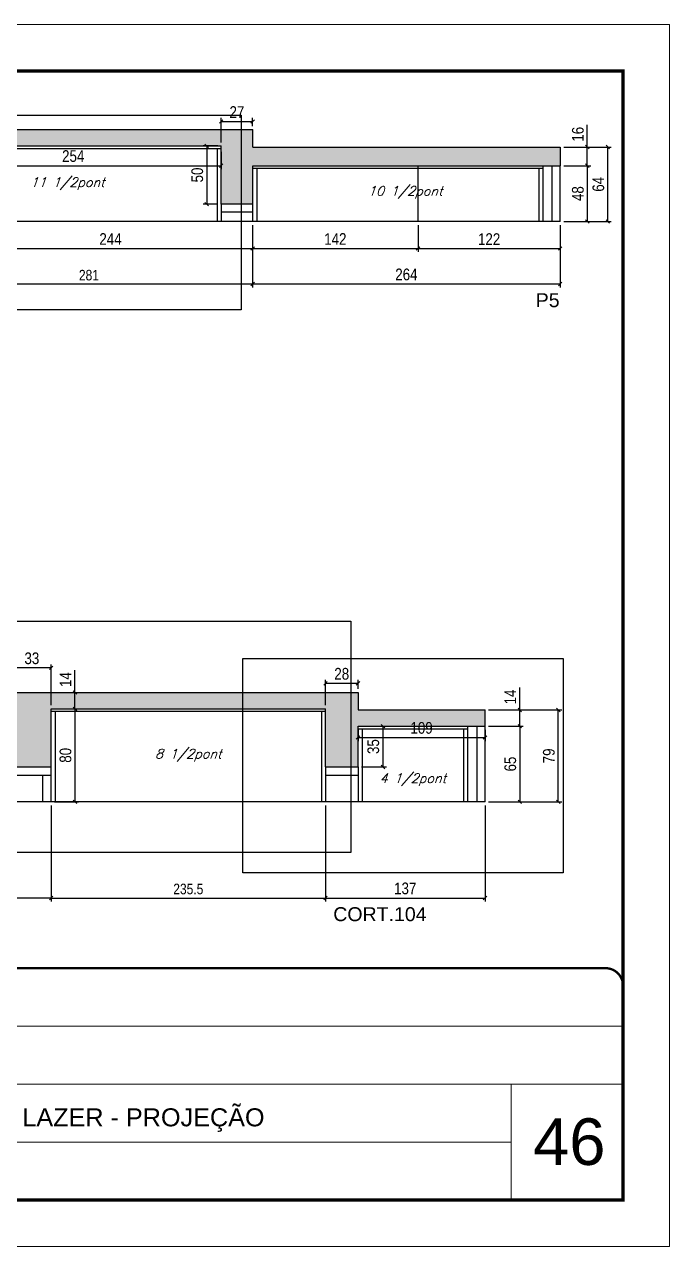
# Model space of a CAD drawing. Extents: x 2603 to 22413, y 1253 to 30260.
# Drawn here: x 5119 to 5673, y 16185 to 17235 of the extents above; entities that cross this region are included whole.
import ezdxf

# ---------------------------------------------------------------- set-up
doc = ezdxf.new("R2010")
doc.units = 0
doc.linetypes.add('CONTINUO', pattern=[0])
doc.linetypes.add('DASHED', pattern=[0.75, 0.5, -0.25])
for name, color, linetype in [('5', 5, 'Continuous'), ('COTA', 241, 'Continuous'), ('Painéis', 200, 'Continuous'), ('SARR_2.2x7', 40, 'Continuous'), ('SARR_3.5x7', 81, 'Continuous'), ('texto', 7, 'Continuous')]:
    doc.layers.add(name, color=color, linetype=linetype)
for name, color, linetype, lineweight in [('CARIMBO', 255, 'Continuous', 9), ('Folhas', 255, 'Continuous', 9), ('SARRAFO DE PRESSAO', 251, 'DASHED', 9)]:
    doc.layers.add(name, color=color, linetype=linetype, lineweight=lineweight)
doc.styles.add('ARIAL', font='arial.ttf')
doc.styles.add('COTA TECNICA', font='techl___.ttf', dxfattribs={"height": 10})
doc.styles.add('COTA TECNICA-50', font='techl___.ttf', dxfattribs={"height": 9})
doc.styles.add('Romans', font='romans.shx')
doc.styles.get("Standard").update_dxf_attribs({"font": 'arial.ttf'})
doc.dimstyles.new('COTA PAINEL-50', dxfattribs={"dimtxt": 9, "dimasz": 3, "dimexe": 3, "dimexo": 3, "dimgap": 3, "dimtad": 1, "dimdec": 1, "dimzin": 12, "dimdsep": 46, "dimtxsty": 'COTA TECNICA-50', "dimblk1": 'OBLIQUE', "dimblk2": 'OBLIQUE', "dimsah": 1, "dimcen": 0.9, "dimclrd": 4, "dimclre": 4, "dimclrt": 240, "dimadec": 1, "dimazin": 3, "dimtfac": 1, "dimtdec": 1, "dimtmove": 0, "dimatfit": 3, "dimfxl": 1, "dimtolj": 1, "dimtzin": 12, "dimarcsym": 0})
doc.dimstyles.new('PAINEL', dxfattribs={"dimtxt": 10, "dimasz": 3, "dimexe": 3, "dimexo": 3, "dimgap": 3, "dimtad": 1, "dimdec": 1, "dimzin": 12, "dimdsep": 46, "dimtxsty": 'COTA TECNICA', "dimblk1": 'OBLIQUE', "dimblk2": 'OBLIQUE', "dimsah": 1, "dimcen": 0.9, "dimclrd": 4, "dimclre": 4, "dimclrt": 240, "dimadec": 1, "dimazin": 3, "dimtfac": 1, "dimtdec": 1, "dimtmove": 0, "dimatfit": 3, "dimfxl": 1, "dimtolj": 1, "dimtzin": 12, "dimarcsym": 0})
pattern_1 = [(50, (-126418.0314, -5371.0305), (5.46554007, -0.47817257), [0.5715, -6.2865]), (355, (-126418.0314, -5371.0305), (-1.05730264, 5.73170536), [0.4572, -5.02921753]), (100.4514447, (-126417.576, -5371.0704), (4.40823741, 5.25353256), [0.48570026, -5.34270734]), (46.1842, (-126418.0314, -5369.5065), (8.13237123, -1.26126984), [0.85725, -9.42975]), (96.6355576, (-126417.354, -5369.612), (7.122124, 7.42278374), [0.7285507, -8.01406824]), (351.184151, (-126418.031, -5369.5065), (7.122124, 7.42278374), [0.685799, -7.54379196]), (21, (-126417.2694, -5369.8875), (4.54843174, -3.06795595), [0.5715, -6.2865]), (326, (-126417.2694, -5369.8875), (1.85406085, 5.52563898), [0.4572, -5.0292]), (71.451445, (-126416.8904, -5370.143), (6.40249258, 2.45768307), [0.48570026, -5.34269813]), (37.5, (-126418.0314, -5371.0305), (0.092658098, 2.536651166), [0, -4.96824, 0, -5.1054, 0, -5.04825]), (7.5, (-126418.0314, -5371.0305), (2.004589875, 3.005417245), [0, -2.91084, 0, -4.85394, 0, -1.92405]), (327.5, (-126419.7307, -5371.0305), (4.067717855, -0.17186232), [0, -1.905, 0, -5.9436, 0, -7.8867]), (317.5, (-126420.4927, -5371.0305), (4.44387544, 0.76279473), [0, -2.4765, 0, -3.94716, 0, -5.6007])]

# ---------------------------------------------------------------- blocks, each defined once
blk = doc.blocks.new('9999999999')
at = {"color": 30, "linetype": 'CONTINUO'}
for p, q in [((98564.6, 34379.6), (99584, 34379.6)), ((98564.6, 34329.8), (99488, 34329.8)), ((99584, 34329.8), (99488, 34329.8)), ((99488, 34329.8), (99488, 34230.2)), ((98564.6, 34280), (99488, 34280))]:
    blk.add_line(p, q, dxfattribs=at)
at = {"color": 30, "linetype": 'CONTINUO', "const_width": 2}
blk.add_lwpolyline([(99584, 34230.2), (99584, 34414.4, 0.414214), (99569, 34429.4), (98229, 34429.4, 0.414214), (98214, 34414.4), (98214, 34245.2, 0.414214), (98229, 34230.2), (99584, 34230.2)], format="xyb", dxfattribs=at)
at = {"layer": 'Folhas'}
blk.add_lwpolyline([(98139, 34190.2), (99624, 34190.2), (99624, 35240.2), (98139, 35240.2)], close=True, dxfattribs=at)
at = {"layer": 'Folhas', "color": 30, "const_width": 3}
blk.add_lwpolyline([(98214, 34230.2), (99584, 34230.2), (99584, 35200.2), (98214, 35200.2)], close=True, dxfattribs=at)
at = {"color": 7, "linetype": 'Continuous', "ltscale": 5, "style": 'ARIAL'}
blk.add_text('BUSINESS CENTER E LAZER - PROJEÇÃO', height=15.483, dxfattribs=at).set_placement((98837.7, 34293.5))
blk = doc.blocks.new('_Oblique')
at = {"color": 0, "linetype": 'ByBlock', "lineweight": -2}
blk.add_line((-0.5, -0.5), (0.5, 0.5), dxfattribs=at)
blk = doc.blocks.new('*D378')
at = {"layer": 'COTA', "color": 4, "linetype": 'ByBlock', "lineweight": -2, "transparency": 16777216}
for p, q in [((5034.1, 17062.5), (5034.1, 17008.9)), ((5315.1, 17062.5), (5315.1, 17008.9)), ((5034.1, 17011.9), (5315.1, 17011.9))]:
    blk.add_line(p, q, dxfattribs=at)
at = {"layer": 'Defpoints', "color": 0, "linetype": 'ByBlock', "transparency": 16777216}
for p in [(5034.1, 17065.5), (5315.1, 17065.5), (5315.1, 17011.9)]:
    blk.add_point(p, dxfattribs=at)
at = {"layer": 'COTA', "color": 4, "linetype": 'ByBlock', "lineweight": -2, "transparency": 16777216, "xscale": 3, "yscale": 3, "zscale": 3, "rotation": 180}
blk.add_blockref('_Oblique', (5034.1, 17011.9), dxfattribs=at)
at = {"layer": 'COTA', "color": 4, "linetype": 'ByBlock', "lineweight": -2, "transparency": 16777216, "xscale": 3, "yscale": 3, "zscale": 3}
blk.add_blockref('_Oblique', (5315.1, 17011.9), dxfattribs=at)
at = {"layer": 'COTA', "color": 240, "linetype": 'ByBlock', "transparency": 16777216, "insert": (5174.6, 17019.4), "char_height": 9, "attachment_point": 5, "style": 'COTA TECNICA-50'}
blk.add_mtext('\\A1;281', dxfattribs=at)
blk = doc.blocks.new('*D2156')
at = {"layer": 'COTA', "color": 4, "linetype": 'ByBlock', "lineweight": -2, "transparency": 16777216}
for p, q in [((5288.1, 17133.5), (5288.1, 17154.5)), ((5288.1, 17151.5), (5315.1, 17151.5)), ((5315.1, 17147.5), (5315.1, 17154.5))]:
    blk.add_line(p, q, dxfattribs=at)
at = {"layer": 'Defpoints', "color": 0, "linetype": 'ByBlock', "transparency": 16777216}
for p in [(5315.1, 17151.5), (5315.1, 17144.5), (5288.1, 17130.5)]:
    blk.add_point(p, dxfattribs=at)
at = {"layer": 'COTA', "color": 4, "linetype": 'ByBlock', "lineweight": -2, "transparency": 16777216, "xscale": 3, "yscale": 3, "zscale": 3, "rotation": 180}
blk.add_blockref('_Oblique', (5288.1, 17151.5), dxfattribs=at)
at = {"layer": 'COTA', "color": 4, "linetype": 'ByBlock', "lineweight": -2, "transparency": 16777216, "xscale": 3, "yscale": 3, "zscale": 3}
blk.add_blockref('_Oblique', (5315.1, 17151.5), dxfattribs=at)
at = {"layer": 'COTA', "color": 240, "linetype": 'ByBlock', "transparency": 16777216, "insert": (5301.6, 17159.6), "char_height": 10, "attachment_point": 5, "style": 'COTA TECNICA'}
blk.add_mtext('\\A1;27', dxfattribs=at)
blk = doc.blocks.new('*D2157')
at = {"layer": 'COTA', "color": 4, "linetype": 'ByBlock', "lineweight": -2, "transparency": 16777216}
for p, q in [((5285.1, 17130.5), (5272.7, 17130.5)), ((5275.7, 17130.5), (5275.7, 17080.5)), ((5285.1, 17080.5), (5272.7, 17080.5))]:
    blk.add_line(p, q, dxfattribs=at)
at = {"layer": 'Defpoints', "color": 0, "linetype": 'ByBlock', "transparency": 16777216}
for p in [(5288.1, 17130.5), (5275.7, 17080.5), (5288.1, 17080.5)]:
    blk.add_point(p, dxfattribs=at)
at = {"layer": 'COTA', "color": 4, "linetype": 'ByBlock', "lineweight": -2, "transparency": 16777216, "xscale": 3, "yscale": 3, "zscale": 3}
for p, rotation in [((5275.7, 17130.5), 90), ((5275.7, 17080.5), 270)]:
    blk.add_blockref('_Oblique', p, dxfattribs=dict(at, rotation=rotation))
at = {"layer": 'COTA', "color": 240, "linetype": 'ByBlock', "transparency": 16777216, "insert": (5267.6, 17105.5), "char_height": 10, "attachment_point": 5, "rotation": 90, "style": 'COTA TECNICA'}
blk.add_mtext('\\A1;50', dxfattribs=at)
blk = doc.blocks.new('*D2159')
at = {"layer": 'COTA', "color": 4, "linetype": 'ByBlock', "lineweight": -2, "transparency": 16777216}
for p, q in [((5071.1, 17062.5), (5071.1, 17039.4)), ((5315.1, 17062.5), (5315.1, 17039.4)), ((5071.1, 17042.4), (5315.1, 17042.4))]:
    blk.add_line(p, q, dxfattribs=at)
at = {"layer": 'Defpoints', "color": 0, "linetype": 'ByBlock', "transparency": 16777216}
for p in [(5071.1, 17065.5), (5315.1, 17065.5), (5315.1, 17042.4)]:
    blk.add_point(p, dxfattribs=at)
at = {"layer": 'COTA', "color": 4, "linetype": 'ByBlock', "lineweight": -2, "transparency": 16777216, "xscale": 3, "yscale": 3, "zscale": 3, "rotation": 180}
blk.add_blockref('_Oblique', (5071.1, 17042.4), dxfattribs=at)
at = {"layer": 'COTA', "color": 4, "linetype": 'ByBlock', "lineweight": -2, "transparency": 16777216, "xscale": 3, "yscale": 3, "zscale": 3}
blk.add_blockref('_Oblique', (5315.1, 17042.4), dxfattribs=at)
at = {"layer": 'COTA', "color": 240, "linetype": 'ByBlock', "transparency": 16777216, "insert": (5193.1, 17050.5), "char_height": 10, "attachment_point": 5, "style": 'COTA TECNICA'}
blk.add_mtext('\\A1;244', dxfattribs=at)
blk = doc.blocks.new('*D2034')
at = {"layer": 'COTA', "color": 4, "linetype": 'ByBlock', "lineweight": -2, "transparency": 16777216}
for p, q in [((5582.1, 17113.5), (5605.4, 17113.5)), ((5602.4, 17113.5), (5602.4, 17065.5)), ((5582.1, 17065.5), (5605.4, 17065.5))]:
    blk.add_line(p, q, dxfattribs=at)
at = {"layer": 'Defpoints', "color": 0, "linetype": 'ByBlock', "transparency": 16777216}
for p in [(5579.1, 17113.5), (5579.1, 17065.5), (5602.4, 17065.5)]:
    blk.add_point(p, dxfattribs=at)
at = {"layer": 'COTA', "color": 4, "linetype": 'ByBlock', "lineweight": -2, "transparency": 16777216, "xscale": 3, "yscale": 3, "zscale": 3}
for p, rotation in [((5602.4, 17113.5), 90), ((5602.4, 17065.5), 270)]:
    blk.add_blockref('_Oblique', p, dxfattribs=dict(at, rotation=rotation))
at = {"layer": 'COTA', "color": 240, "linetype": 'ByBlock', "transparency": 16777216, "insert": (5594.3, 17089.5), "char_height": 10, "attachment_point": 5, "rotation": 90, "style": 'COTA TECNICA'}
blk.add_mtext('\\A1;48', dxfattribs=at)
blk = doc.blocks.new('*D2035')
at = {"layer": 'COTA', "color": 4, "linetype": 'ByBlock', "lineweight": -2, "transparency": 16777216}
for p, q in [((5582.1, 17129.5), (5623, 17129.5)), ((5620, 17065.5), (5620, 17129.5)), ((5582.1, 17065.5), (5623, 17065.5))]:
    blk.add_line(p, q, dxfattribs=at)
at = {"layer": 'Defpoints', "color": 0, "linetype": 'ByBlock', "transparency": 16777216}
for p in [(5579.1, 17129.5), (5620, 17129.5), (5579.1, 17065.5)]:
    blk.add_point(p, dxfattribs=at)
at = {"layer": 'COTA', "color": 4, "linetype": 'ByBlock', "lineweight": -2, "transparency": 16777216, "xscale": 3, "yscale": 3, "zscale": 3}
for p, rotation in [((5620, 17129.5), 90), ((5620, 17065.5), 270)]:
    blk.add_blockref('_Oblique', p, dxfattribs=dict(at, rotation=rotation))
at = {"layer": 'COTA', "color": 240, "linetype": 'ByBlock', "transparency": 16777216, "insert": (5611.9, 17097.5), "char_height": 10, "attachment_point": 5, "rotation": 90, "style": 'COTA TECNICA'}
blk.add_mtext('\\A1;64', dxfattribs=at)
blk = doc.blocks.new('*D2036')
at = {"layer": 'COTA', "color": 4, "linetype": 'ByBlock', "lineweight": -2, "transparency": 16777216}
for p, q in [((5315.1, 17062.5), (5315.1, 17008.9)), ((5579.1, 17062.5), (5579.1, 17008.9)), ((5315.1, 17011.9), (5579.1, 17011.9))]:
    blk.add_line(p, q, dxfattribs=at)
at = {"layer": 'Defpoints', "color": 0, "linetype": 'ByBlock', "transparency": 16777216}
for p in [(5315.1, 17065.5), (5579.1, 17065.5), (5579.1, 17011.9)]:
    blk.add_point(p, dxfattribs=at)
at = {"layer": 'COTA', "color": 4, "linetype": 'ByBlock', "lineweight": -2, "transparency": 16777216, "xscale": 3, "yscale": 3, "zscale": 3, "rotation": 180}
blk.add_blockref('_Oblique', (5315.1, 17011.9), dxfattribs=at)
at = {"layer": 'COTA', "color": 4, "linetype": 'ByBlock', "lineweight": -2, "transparency": 16777216, "xscale": 3, "yscale": 3, "zscale": 3}
blk.add_blockref('_Oblique', (5579.1, 17011.9), dxfattribs=at)
at = {"layer": 'COTA', "color": 240, "linetype": 'ByBlock', "transparency": 16777216, "insert": (5447.1, 17020), "char_height": 10, "attachment_point": 5, "style": 'COTA TECNICA'}
blk.add_mtext('\\A1;264', dxfattribs=at)
blk = doc.blocks.new('*D2037')
at = {"layer": 'COTA', "color": 4, "linetype": 'ByBlock', "lineweight": -2, "transparency": 16777216}
for p, q in [((5602.4, 17129.5), (5602.4, 17148.5)), ((5582.1, 17129.5), (5605.4, 17129.5)), ((5602.4, 17113.5), (5602.4, 17129.5)), ((5582.1, 17113.5), (5605.4, 17113.5))]:
    blk.add_line(p, q, dxfattribs=at)
at = {"layer": 'Defpoints', "color": 0, "linetype": 'ByBlock', "transparency": 16777216}
for p in [(5579.1, 17129.5), (5602.4, 17129.5), (5579.1, 17113.5)]:
    blk.add_point(p, dxfattribs=at)
at = {"layer": 'COTA', "color": 4, "linetype": 'ByBlock', "lineweight": -2, "transparency": 16777216, "xscale": 3, "yscale": 3, "zscale": 3}
for p, rotation in [((5602.4, 17129.5), 90), ((5602.4, 17113.5), 270)]:
    blk.add_blockref('_Oblique', p, dxfattribs=dict(at, rotation=rotation))
at = {"layer": 'COTA', "color": 240, "linetype": 'ByBlock', "transparency": 16777216, "insert": (5594.3, 17140.5), "char_height": 10, "attachment_point": 5, "rotation": 90, "style": 'COTA TECNICA'}
blk.add_mtext('\\A1;16', dxfattribs=at)
blk = doc.blocks.new('*D2038')
at = {"layer": 'COTA', "color": 4, "linetype": 'ByBlock', "lineweight": -2, "transparency": 16777216}
for p, q in [((5315.1, 17062.5), (5315.1, 17039.4)), ((5457.1, 17062.5), (5457.1, 17039.4)), ((5315.1, 17042.4), (5457.1, 17042.4))]:
    blk.add_line(p, q, dxfattribs=at)
at = {"layer": 'Defpoints', "color": 0, "linetype": 'ByBlock', "transparency": 16777216}
for p in [(5315.1, 17065.5), (5457.1, 17065.5), (5457.1, 17042.4)]:
    blk.add_point(p, dxfattribs=at)
at = {"layer": 'COTA', "color": 4, "linetype": 'ByBlock', "lineweight": -2, "transparency": 16777216, "xscale": 3, "yscale": 3, "zscale": 3, "rotation": 180}
blk.add_blockref('_Oblique', (5315.1, 17042.4), dxfattribs=at)
at = {"layer": 'COTA', "color": 4, "linetype": 'ByBlock', "lineweight": -2, "transparency": 16777216, "xscale": 3, "yscale": 3, "zscale": 3}
blk.add_blockref('_Oblique', (5457.1, 17042.4), dxfattribs=at)
at = {"layer": 'COTA', "color": 240, "linetype": 'ByBlock', "transparency": 16777216, "insert": (5386.1, 17050.5), "char_height": 10, "attachment_point": 5, "style": 'COTA TECNICA'}
blk.add_mtext('\\A1;142', dxfattribs=at)
blk = doc.blocks.new('*D2039')
at = {"layer": 'COTA', "color": 4, "linetype": 'ByBlock', "lineweight": -2, "transparency": 16777216}
for p, q in [((5457.1, 17062.5), (5457.1, 17039.4)), ((5579.1, 17062.5), (5579.1, 17039.4)), ((5457.1, 17042.4), (5579.1, 17042.4))]:
    blk.add_line(p, q, dxfattribs=at)
at = {"layer": 'Defpoints', "color": 0, "linetype": 'ByBlock', "transparency": 16777216}
for p in [(5457.1, 17065.5), (5579.1, 17065.5), (5579.1, 17042.4)]:
    blk.add_point(p, dxfattribs=at)
at = {"layer": 'COTA', "color": 4, "linetype": 'ByBlock', "lineweight": -2, "transparency": 16777216, "xscale": 3, "yscale": 3, "zscale": 3, "rotation": 180}
blk.add_blockref('_Oblique', (5457.1, 17042.4), dxfattribs=at)
at = {"layer": 'COTA', "color": 4, "linetype": 'ByBlock', "lineweight": -2, "transparency": 16777216, "xscale": 3, "yscale": 3, "zscale": 3}
blk.add_blockref('_Oblique', (5579.1, 17042.4), dxfattribs=at)
at = {"layer": 'COTA', "color": 240, "linetype": 'ByBlock', "transparency": 16777216, "insert": (5518.1, 17050.4), "char_height": 10, "attachment_point": 5, "style": 'COTA TECNICA'}
blk.add_mtext('\\A1;122', dxfattribs=at)
blk = doc.blocks.new('*D360')
at = {"layer": 'COTA', "color": 4, "linetype": 'ByBlock', "lineweight": -2, "transparency": 16777216}
for p, q in [((5142.1, 16563.9), (5142.1, 16481.3)), ((5377.6, 16563.9), (5377.6, 16481.3)), ((5142.1, 16484.3), (5377.6, 16484.3))]:
    blk.add_line(p, q, dxfattribs=at)
at = {"layer": 'Defpoints', "color": 0, "linetype": 'ByBlock', "transparency": 16777216}
for p in [(5142.1, 16566.9), (5377.6, 16566.9), (5377.6, 16484.3)]:
    blk.add_point(p, dxfattribs=at)
at = {"layer": 'COTA', "color": 4, "linetype": 'ByBlock', "lineweight": -2, "transparency": 16777216, "xscale": 3, "yscale": 3, "zscale": 3, "rotation": 180}
blk.add_blockref('_Oblique', (5142.1, 16484.3), dxfattribs=at)
at = {"layer": 'COTA', "color": 4, "linetype": 'ByBlock', "lineweight": -2, "transparency": 16777216, "xscale": 3, "yscale": 3, "zscale": 3}
blk.add_blockref('_Oblique', (5377.6, 16484.3), dxfattribs=at)
at = {"layer": 'COTA', "color": 240, "linetype": 'ByBlock', "transparency": 16777216, "insert": (5259.9, 16492), "char_height": 9, "attachment_point": 5, "style": 'COTA TECNICA-50'}
blk.add_mtext('\\A1;235.5', dxfattribs=at)
blk = doc.blocks.new('*D2033')
at = {"layer": 'COTA', "color": 4, "linetype": 'ByBlock', "lineweight": -2, "transparency": 16777216}
for p, q in [((5142.1, 16563.9), (5142.1, 16481.3)), ((4940.6, 16533.9), (4940.6, 16481.3)), ((5142.1, 16484.3), (4940.6, 16484.3))]:
    blk.add_line(p, q, dxfattribs=at)
at = {"layer": 'Defpoints', "color": 0, "linetype": 'ByBlock', "transparency": 16777216}
for p in [(5142.1, 16566.9), (4940.6, 16536.9), (4940.6, 16484.3)]:
    blk.add_point(p, dxfattribs=at)
at = {"layer": 'COTA', "color": 4, "linetype": 'ByBlock', "lineweight": -2, "transparency": 16777216, "xscale": 3, "yscale": 3, "zscale": 3, "rotation": 180}
blk.add_blockref('_Oblique', (4940.6, 16484.3), dxfattribs=at)
at = {"layer": 'COTA', "color": 4, "linetype": 'ByBlock', "lineweight": -2, "transparency": 16777216, "xscale": 3, "yscale": 3, "zscale": 3}
blk.add_blockref('_Oblique', (5142.1, 16484.3), dxfattribs=at)
at = {"layer": 'COTA', "color": 240, "linetype": 'ByBlock', "transparency": 16777216, "insert": (5041.4, 16492.4), "char_height": 10, "attachment_point": 5, "style": 'COTA TECNICA'}
blk.add_mtext('\\A1;201.5', dxfattribs=at)
blk = doc.blocks.new('*D1911')
at = {"layer": 'COTA', "color": 4, "linetype": 'ByBlock', "lineweight": -2, "transparency": 16777216}
for p, q in [((5517.6, 16631.9), (5547.4, 16631.9)), ((5544.4, 16631.9), (5544.4, 16566.9)), ((5517.6, 16566.9), (5547.4, 16566.9))]:
    blk.add_line(p, q, dxfattribs=at)
at = {"layer": 'Defpoints', "color": 0, "linetype": 'ByBlock', "transparency": 16777216}
for p in [(5514.6, 16631.9), (5514.6, 16566.9), (5544.4, 16566.9)]:
    blk.add_point(p, dxfattribs=at)
at = {"layer": 'COTA', "color": 4, "linetype": 'ByBlock', "lineweight": -2, "transparency": 16777216, "xscale": 3, "yscale": 3, "zscale": 3}
for p, rotation in [((5544.4, 16631.9), 90), ((5544.4, 16566.9), 270)]:
    blk.add_blockref('_Oblique', p, dxfattribs=dict(at, rotation=rotation))
at = {"layer": 'COTA', "color": 240, "linetype": 'ByBlock', "transparency": 16777216, "insert": (5536.3, 16599.4), "char_height": 10, "attachment_point": 5, "rotation": 90, "style": 'COTA TECNICA'}
blk.add_mtext('\\A1;65', dxfattribs=at)
blk = doc.blocks.new('*D1912')
at = {"layer": 'COTA', "color": 4, "linetype": 'ByBlock', "lineweight": -2, "transparency": 16777216}
for p, q in [((5544.4, 16645.9), (5544.4, 16665.1)), ((5517.6, 16645.9), (5547.4, 16645.9)), ((5544.4, 16631.9), (5544.4, 16645.9)), ((5517.6, 16631.9), (5547.4, 16631.9))]:
    blk.add_line(p, q, dxfattribs=at)
at = {"layer": 'Defpoints', "color": 0, "linetype": 'ByBlock', "transparency": 16777216}
for p in [(5514.6, 16645.9), (5544.4, 16645.9), (5514.6, 16631.9)]:
    blk.add_point(p, dxfattribs=at)
at = {"layer": 'COTA', "color": 4, "linetype": 'ByBlock', "lineweight": -2, "transparency": 16777216, "xscale": 3, "yscale": 3, "zscale": 3}
for p, rotation in [((5544.4, 16645.9), 90), ((5544.4, 16631.9), 270)]:
    blk.add_blockref('_Oblique', p, dxfattribs=dict(at, rotation=rotation))
at = {"layer": 'COTA', "color": 240, "linetype": 'ByBlock', "transparency": 16777216, "insert": (5536.3, 16657), "char_height": 10, "attachment_point": 5, "rotation": 90, "style": 'COTA TECNICA'}
blk.add_mtext('\\A1;14', dxfattribs=at)
blk = doc.blocks.new('*D1913')
at = {"layer": 'COTA', "color": 4, "linetype": 'ByBlock', "lineweight": -2, "transparency": 16777216}
for p, q in [((5517.6, 16645.9), (5580.5, 16645.9)), ((5577.5, 16566.9), (5577.5, 16645.9)), ((5517.6, 16566.9), (5580.5, 16566.9))]:
    blk.add_line(p, q, dxfattribs=at)
at = {"layer": 'Defpoints', "color": 0, "linetype": 'ByBlock', "transparency": 16777216}
for p in [(5514.6, 16645.9), (5577.5, 16645.9), (5514.6, 16566.9)]:
    blk.add_point(p, dxfattribs=at)
at = {"layer": 'COTA', "color": 4, "linetype": 'ByBlock', "lineweight": -2, "transparency": 16777216, "xscale": 3, "yscale": 3, "zscale": 3}
for p, rotation in [((5577.5, 16645.9), 90), ((5577.5, 16566.9), 270)]:
    blk.add_blockref('_Oblique', p, dxfattribs=dict(at, rotation=rotation))
at = {"layer": 'COTA', "color": 240, "linetype": 'ByBlock', "transparency": 16777216, "insert": (5569.4, 16606.4), "char_height": 10, "attachment_point": 5, "rotation": 90, "style": 'COTA TECNICA'}
blk.add_mtext('\\A1;79', dxfattribs=at)
blk = doc.blocks.new('*D1914')
at = {"layer": 'COTA', "color": 4, "linetype": 'ByBlock', "lineweight": -2, "transparency": 16777216}
for p, q in [((5377.6, 16563.9), (5377.6, 16481.3)), ((5514.6, 16563.9), (5514.6, 16481.3)), ((5377.6, 16484.3), (5514.6, 16484.3))]:
    blk.add_line(p, q, dxfattribs=at)
at = {"layer": 'Defpoints', "color": 0, "linetype": 'ByBlock', "transparency": 16777216}
for p in [(5377.6, 16566.9), (5514.6, 16566.9), (5514.6, 16484.3)]:
    blk.add_point(p, dxfattribs=at)
at = {"layer": 'COTA', "color": 4, "linetype": 'ByBlock', "lineweight": -2, "transparency": 16777216, "xscale": 3, "yscale": 3, "zscale": 3, "rotation": 180}
blk.add_blockref('_Oblique', (5377.6, 16484.3), dxfattribs=at)
at = {"layer": 'COTA', "color": 4, "linetype": 'ByBlock', "lineweight": -2, "transparency": 16777216, "xscale": 3, "yscale": 3, "zscale": 3}
blk.add_blockref('_Oblique', (5514.6, 16484.3), dxfattribs=at)
at = {"layer": 'COTA', "color": 240, "linetype": 'ByBlock', "transparency": 16777216, "insert": (5446.1, 16492.5), "char_height": 10, "attachment_point": 5, "style": 'COTA TECNICA'}
blk.add_mtext('\\A1;137', dxfattribs=at)
blk = doc.blocks.new('*D1915')
at = {"layer": 'COTA', "color": 4, "linetype": 'ByBlock', "lineweight": -2, "transparency": 16777216}
for p, q in [((5377.6, 16649.9), (5377.6, 16671.8)), ((5377.6, 16668.8), (5405.6, 16668.8)), ((5405.6, 16663.9), (5405.6, 16671.8))]:
    blk.add_line(p, q, dxfattribs=at)
at = {"layer": 'Defpoints', "color": 0, "linetype": 'ByBlock', "transparency": 16777216}
for p in [(5405.6, 16668.8), (5405.6, 16660.9), (5377.6, 16646.9)]:
    blk.add_point(p, dxfattribs=at)
at = {"layer": 'COTA', "color": 4, "linetype": 'ByBlock', "lineweight": -2, "transparency": 16777216, "xscale": 3, "yscale": 3, "zscale": 3, "rotation": 180}
blk.add_blockref('_Oblique', (5377.6, 16668.8), dxfattribs=at)
at = {"layer": 'COTA', "color": 4, "linetype": 'ByBlock', "lineweight": -2, "transparency": 16777216, "xscale": 3, "yscale": 3, "zscale": 3}
blk.add_blockref('_Oblique', (5405.6, 16668.8), dxfattribs=at)
at = {"layer": 'COTA', "color": 240, "linetype": 'ByBlock', "transparency": 16777216, "insert": (5391.6, 16676.9), "char_height": 10, "attachment_point": 5, "style": 'COTA TECNICA'}
blk.add_mtext('\\A1;28', dxfattribs=at)
blk = doc.blocks.new('*D1917')
at = {"layer": 'COTA', "color": 4, "linetype": 'ByBlock', "lineweight": -2, "transparency": 16777216}
for p, q in [((5109.1, 16663.9), (5109.1, 16685)), ((5142.1, 16649.9), (5142.1, 16685)), ((5142.1, 16682), (5109.1, 16682))]:
    blk.add_line(p, q, dxfattribs=at)
at = {"layer": 'Defpoints', "color": 0, "linetype": 'ByBlock', "transparency": 16777216}
for p in [(5109.1, 16682), (5109.1, 16660.9), (5142.1, 16646.9)]:
    blk.add_point(p, dxfattribs=at)
at = {"layer": 'COTA', "color": 4, "linetype": 'ByBlock', "lineweight": -2, "transparency": 16777216, "xscale": 3, "yscale": 3, "zscale": 3, "rotation": 180}
blk.add_blockref('_Oblique', (5109.1, 16682), dxfattribs=at)
at = {"layer": 'COTA', "color": 4, "linetype": 'ByBlock', "lineweight": -2, "transparency": 16777216, "xscale": 3, "yscale": 3, "zscale": 3}
blk.add_blockref('_Oblique', (5142.1, 16682), dxfattribs=at)
at = {"layer": 'COTA', "color": 240, "linetype": 'ByBlock', "transparency": 16777216, "insert": (5125.6, 16690.2), "char_height": 10, "attachment_point": 5, "style": 'COTA TECNICA'}
blk.add_mtext('\\A1;33', dxfattribs=at)
blk = doc.blocks.new('*D1919')
at = {"layer": 'COTA', "color": 4, "linetype": 'ByBlock', "lineweight": -2, "transparency": 16777216}
for p, q in [((5145.1, 16646.9), (5165.6, 16646.9)), ((5162.6, 16646.9), (5162.6, 16566.9)), ((5145.1, 16566.9), (5165.6, 16566.9))]:
    blk.add_line(p, q, dxfattribs=at)
at = {"layer": 'Defpoints', "color": 0, "linetype": 'ByBlock', "transparency": 16777216}
for p in [(5142.1, 16646.9), (5142.1, 16566.9), (5162.6, 16566.9)]:
    blk.add_point(p, dxfattribs=at)
at = {"layer": 'COTA', "color": 4, "linetype": 'ByBlock', "lineweight": -2, "transparency": 16777216, "xscale": 3, "yscale": 3, "zscale": 3}
for p, rotation in [((5162.6, 16646.9), 90), ((5162.6, 16566.9), 270)]:
    blk.add_blockref('_Oblique', p, dxfattribs=dict(at, rotation=rotation))
at = {"layer": 'COTA', "color": 240, "linetype": 'ByBlock', "transparency": 16777216, "insert": (5154.5, 16606.9), "char_height": 10, "attachment_point": 5, "rotation": 90, "style": 'COTA TECNICA'}
blk.add_mtext('\\A1;80', dxfattribs=at)
blk = doc.blocks.new('*D1552')
at = {"layer": 'COTA', "color": 4, "linetype": 'ByBlock', "lineweight": -2, "transparency": 16777216}
for p, q in [((5408.6, 16631.9), (5430, 16631.9)), ((5427, 16631.9), (5427, 16596.9)), ((5408.6, 16596.9), (5430, 16596.9))]:
    blk.add_line(p, q, dxfattribs=at)
at = {"layer": 'Defpoints', "color": 0, "linetype": 'ByBlock', "transparency": 16777216}
for p in [(5405.6, 16631.9), (5405.6, 16596.9), (5427, 16596.9)]:
    blk.add_point(p, dxfattribs=at)
at = {"layer": 'COTA', "color": 4, "linetype": 'ByBlock', "lineweight": -2, "transparency": 16777216, "xscale": 3, "yscale": 3, "zscale": 3}
for p, rotation in [((5427, 16631.9), 90), ((5427, 16596.9), 270)]:
    blk.add_blockref('_Oblique', p, dxfattribs=dict(at, rotation=rotation))
at = {"layer": 'COTA', "color": 240, "linetype": 'ByBlock', "transparency": 16777216, "insert": (5418.7, 16614.4), "char_height": 10, "attachment_point": 5, "rotation": 90, "style": 'COTA TECNICA'}
blk.add_mtext('\\A1;35', dxfattribs=at)
blk = doc.blocks.new('*D1553')
at = {"layer": 'COTA', "color": 4, "linetype": 'ByBlock', "lineweight": -2, "transparency": 16777216}
for p, q in [((5162.6, 16660.9), (5162.6, 16680.1)), ((5145.1, 16660.9), (5165.6, 16660.9)), ((5162.6, 16646.9), (5162.6, 16660.9)), ((5145.1, 16646.9), (5165.6, 16646.9))]:
    blk.add_line(p, q, dxfattribs=at)
at = {"layer": 'Defpoints', "color": 0, "linetype": 'ByBlock', "transparency": 16777216}
for p in [(5142.1, 16660.9), (5162.6, 16660.9), (5142.1, 16646.9)]:
    blk.add_point(p, dxfattribs=at)
at = {"layer": 'COTA', "color": 4, "linetype": 'ByBlock', "lineweight": -2, "transparency": 16777216, "xscale": 3, "yscale": 3, "zscale": 3}
for p, rotation in [((5162.6, 16660.9), 90), ((5162.6, 16646.9), 270)]:
    blk.add_blockref('_Oblique', p, dxfattribs=dict(at, rotation=rotation))
at = {"layer": 'COTA', "color": 240, "linetype": 'ByBlock', "transparency": 16777216, "insert": (5154.5, 16672), "char_height": 10, "attachment_point": 5, "rotation": 90, "style": 'COTA TECNICA'}
blk.add_mtext('\\A1;14', dxfattribs=at)
blk = doc.blocks.new('*D3310')
at = {"layer": 'COTA', "color": 4, "lineweight": -2, "transparency": 16777216}
for p, q in [((5034.1, 17125.3), (5034.1, 17110.5)), ((5288.1, 17125.3), (5288.1, 17110.5)), ((5034.1, 17113.5), (5288.1, 17113.5))]:
    blk.add_line(p, q, dxfattribs=at)
at = {"layer": 'Defpoints', "color": 0, "transparency": 16777216}
for p in [(5034.1, 17128.3), (5288.1, 17128.3), (5288.1, 17113.5)]:
    blk.add_point(p, dxfattribs=at)
at = {"layer": 'COTA', "color": 4, "lineweight": -2, "transparency": 16777216, "xscale": 3, "yscale": 3, "zscale": 3, "rotation": 180}
blk.add_blockref('_Oblique', (5034.1, 17113.5), dxfattribs=at)
at = {"layer": 'COTA', "color": 4, "lineweight": -2, "transparency": 16777216, "xscale": 3, "yscale": 3, "zscale": 3}
blk.add_blockref('_Oblique', (5288.1, 17113.5), dxfattribs=at)
at = {"layer": 'COTA', "color": 240, "transparency": 16777216, "insert": (5161.1, 17121.7), "char_height": 10, "attachment_point": 5, "style": 'COTA TECNICA'}
blk.add_mtext('\\A1;254', dxfattribs=at)
blk = doc.blocks.new('*D3315')
at = {"layer": 'COTA', "color": 4, "lineweight": -2, "transparency": 16777216}
for p, q in [((5405.6, 16628.9), (5405.6, 16619.2)), ((5405.6, 16622.2), (5514.6, 16622.2)), ((5514.6, 16628.9), (5514.6, 16619.2))]:
    blk.add_line(p, q, dxfattribs=at)
at = {"layer": 'Defpoints', "color": 0, "transparency": 16777216}
for p in [(5405.6, 16631.9), (5514.6, 16631.9), (5514.6, 16622.2)]:
    blk.add_point(p, dxfattribs=at)
at = {"layer": 'COTA', "color": 4, "lineweight": -2, "transparency": 16777216, "xscale": 3, "yscale": 3, "zscale": 3, "rotation": 180}
blk.add_blockref('_Oblique', (5405.6, 16622.2), dxfattribs=at)
at = {"layer": 'COTA', "color": 4, "lineweight": -2, "transparency": 16777216, "xscale": 3, "yscale": 3, "zscale": 3}
blk.add_blockref('_Oblique', (5514.6, 16622.2), dxfattribs=at)
at = {"layer": 'COTA', "color": 240, "transparency": 16777216, "insert": (5460.1, 16630.4), "char_height": 10, "attachment_point": 5, "style": 'COTA TECNICA'}
blk.add_mtext('\\A1;109', dxfattribs=at)

msp = doc.modelspace()

# ---------------------------------------------------------------- hatches: boundary and pattern name
at = {"layer": 'COTA', "linetype": 'ByBlock'}
h = msp.add_hatch(dxfattribs=at)
h.set_pattern_fill('AR-CONC', color=256, scale=0.03)
h.set_pattern_definition(pattern_1)
h.paths.add_polyline_path([(5288.14, 17080.51), (5315.14, 17080.51), (5315.14, 17113.51), (5579.14, 17113.51), (5579.14, 17129.51), (5315.14, 17129.51), (5315.14, 17144.51), (4312.14, 17144.51), (4312.14, 17095.51), (4350.14, 17095.51), (4350.14, 17130.51), (4790.14, 17130.51), (4790.14, 17095.51), (4828.14, 17095.51), (4828.14, 17130.51), (5288.14, 17130.51)])
h = msp.add_hatch(dxfattribs=at)
h.set_pattern_fill('AR-CONC', color=256, scale=0.03)
h.set_pattern_definition(pattern_1)
h.paths.add_polyline_path([(4906.64, 16625.94), (4906.64, 16536.94), (4940.64, 16536.94), (4940.64, 16566.94), (4940.64, 16629.94), (5109.14, 16629.94), (5109.14, 16596.94), (5142.14, 16596.94), (5142.14, 16646.94), (5377.64, 16646.94), (5377.64, 16596.94), (5405.64, 16596.94), (5405.64, 16631.94), (5514.64, 16631.94), (5514.64, 16645.94), (5405.64, 16645.94), (5405.64, 16660.94), (5109.14, 16660.94), (5109.14, 16645.94), (4936.64, 16645.94), (4936.64, 16660.94), (4906.64, 16660.94), (4906.64, 16645.94), (4491.14, 16645.94), (4491.14, 16615.94), (4312.14, 16615.94), (4312.14, 16601.94), (4518.14, 16601.94), (4518.14, 16625.94)])

# ---------------------------------------------------------------- linework, layer by layer
for p, q in [((4312.14, 17144.51), (5315.14, 17144.51)), ((5315.14, 17129.51), (5315.14, 17144.51)), ((5315.14, 17129.51), (5579.14, 17129.51)), ((5579.14, 17129.51), (5579.14, 17113.51)), ((5288.14, 17080.51), (5288.14, 17065.51)), ((5109.14, 16660.94), (5405.64, 16660.94)), ((5405.64, 16660.94), (5405.64, 16645.94)), ((5405.64, 16645.94), (5514.64, 16645.94)), ((5514.64, 16631.94), (5514.64, 16645.94)), ((5405.64, 16596.94), (5405.64, 16566.94))]:
    msp.add_line(p, q, dxfattribs=at)
at = {"layer": 'COTA'}
for points in [[(4750.05, 17156.89), (5305.33, 17156.89), (5305.33, 16989.79), (4750.05, 16989.79)], [(5107.22, 16722.16), (5399.52, 16722.16), (5399.52, 16523.43), (5107.22, 16523.43)], [(5306.56, 16690.06), (5581.8, 16690.06), (5581.8, 16505.96), (5306.56, 16505.96)]]:
    msp.add_lwpolyline(points, close=True, dxfattribs=at)
at = {"layer": 'Painéis', "linetype": 'Continuous'}
for p, q in [((4828.14, 17130.51), (5288.14, 17130.51)), ((5288.14, 17080.51), (5288.14, 17130.51)), ((5315.14, 17113.51), (5579.14, 17113.51)), ((5315.14, 17065.51), (5315.14, 17113.51)), ((5457.14, 17065.51), (5457.14, 17113.51)), ((5579.14, 17065.51), (5579.14, 17113.51)), ((5315.14, 17080.51), (5288.14, 17080.51)), ((5315.14, 17065.51), (4790.14, 17065.51)), ((5579.14, 17065.51), (5315.14, 17065.51)), ((5142.14, 16646.94), (5377.64, 16646.94)), ((5142.14, 16566.94), (5142.14, 16646.94)), ((5377.64, 16596.94), (5377.64, 16646.94)), ((5405.64, 16596.94), (5405.64, 16631.94)), ((5405.64, 16631.94), (5514.64, 16631.94)), ((5514.64, 16566.94), (5514.64, 16631.94)), ((5109.14, 16596.94), (5142.14, 16596.94)), ((5377.64, 16596.94), (5405.64, 16596.94)), ((5377.64, 16596.94), (5377.64, 16566.94)), ((5514.64, 16566.94), (4940.64, 16566.94))]:
    msp.add_line(p, q, dxfattribs=at)
at = {"layer": 'SARR_2.2x7', "linetype": 'Continuous'}
for p, q in [((5034.14, 17128.31), (5288.14, 17128.31)), ((5315.14, 17111.31), (5564.14, 17111.31)), ((5572.14, 17065.51), (5572.14, 17113.51)), ((5315.14, 17073.51), (5288.14, 17073.51)), ((5142.14, 16644.74), (5377.64, 16644.74)), ((5405.64, 16629.74), (5499.64, 16629.74)), ((5507.64, 16631.94), (5507.64, 16566.94)), ((5109.14, 16589.94), (5142.14, 16589.94)), ((5135.14, 16566.94), (5135.14, 16589.94)), ((5377.64, 16589.94), (5405.64, 16589.94))]:
    msp.add_line(p, q, dxfattribs=at)
at = {"layer": 'SARR_3.5x7'}
for p, q in [((5284.64, 17128.31), (5284.64, 17065.51)), ((5318.64, 17111.31), (5318.64, 17065.51)), ((5560.64, 17111.31), (5560.64, 17065.51)), ((5564.14, 17113.51), (5564.14, 17065.51)), ((5145.64, 16644.74), (5145.64, 16566.94)), ((5374.14, 16644.74), (5374.14, 16566.94)), ((5409.14, 16629.74), (5409.14, 16566.94)), ((5496.14, 16629.74), (5496.14, 16566.94)), ((5499.64, 16631.94), (5499.64, 16566.94))]:
    msp.add_line(p, q, dxfattribs=at)

# ---------------------------------------------------------------- block references
at = {"layer": 'SARRAFO DE PRESSAO', "color": 6, "linetype": 'ByBlock'}
msp.add_blockref('9999999999', (-93951.01, -18005.36), dxfattribs=at)

# ---------------------------------------------------------------- texts
at = {"layer": '5', "linetype": 'Continuous'}
for s, p in [('P5', (5558.1, 16991.95)), ('CORT.104', (5384.31, 16464.42))]:
    msp.add_text(s, height=12, rotation=359.99996, dxfattribs=at).set_placement(p)
at = {"layer": 'CARIMBO', "style": 'ARIAL'}
msp.add_text('46', height=40, dxfattribs=at).set_placement((5555.83, 16254.99))
at = {"layer": 'texto', "color": 2, "char_height": 8, "attachment_point": 5, "style": 'Romans'}
for s, insert in [('{\\Q19;\\C256;11 1/2pont}', (5156.14, 17098.01)), ('{\\Q19;\\C256;10 1/2pont}', (5446.14, 17090.51)), ('{\\Q19;\\C256;8 1/2pont}', (5259.89, 16606.94)), ('{\\Q19;\\C256;4 1/2pont}', (5452.64, 16585.91))]:
    msp.add_mtext(s, dxfattribs=dict(at, insert=insert))

# ---------------------------------------------------------------- dimensions: what is measured, and where the dimension line sits
at = {"layer": 'COTA', "linetype": 'ByBlock'}
for base, p1, p2, picture, middle in [((5315.14, 17151.5), (5288.14, 17130.51), (5315.14, 17144.51), '*D2156', (5301.64, 17159.57)), ((5579.14, 17011.85), (5315.14, 17065.51), (5579.14, 17065.51), '*D2036', (5447.14, 17019.95)), ((5457.14, 17042.39), (5315.14, 17065.51), (5457.14, 17065.51), '*D2038', (5386.14, 17050.46)), ((5405.64, 16668.84), (5377.64, 16646.94), (5405.64, 16660.94), '*D1915', (5391.64, 16676.93)), ((5514.64, 16484.31), (5377.64, 16566.94), (5514.64, 16566.94), '*D1914', (5446.14, 16492.53))]:
    dim = msp.add_linear_dim(base=base, p1=p1, p2=p2, dimstyle='PAINEL', dxfattribs=at)
    dim.commit()
    dim.dimension.update_dxf_attribs({"geometry": picture, "text_midpoint": middle})
for base, p1, p2, angle, picture, middle in [((5602.37, 17129.51), (5579.14, 17113.51), (5579.14, 17129.51), 90, '*D2037', (5594.27, 17140.52)), ((5275.72, 17080.51), (5288.14, 17130.51), (5288.14, 17080.51), 90, '*D2157', (5267.61, 17105.51)), ((5619.97, 17129.51), (5579.14, 17065.51), (5579.14, 17129.51), 90, '*D2035', (5611.87, 17097.51)), ((5602.37, 17065.51), (5579.14, 17113.51), (5579.14, 17065.51), 90, '*D2034', (5594.27, 17089.51)), ((5109.14, 16681.95), (5142.14, 16646.94), (5109.14, 16660.94), 180, '*D1917', (5125.64, 16690.17)), ((5162.58, 16660.94), (5142.14, 16646.94), (5142.14, 16660.94), 90, '*D1553', (5154.51, 16672)), ((5544.37, 16645.94), (5514.64, 16631.94), (5514.64, 16645.94), 90, '*D1912', (5536.3, 16657)), ((5162.58, 16566.94), (5142.14, 16646.94), (5142.14, 16566.94), 90, '*D1919', (5154.46, 16606.94)), ((5577.52, 16645.94), (5514.64, 16566.94), (5514.64, 16645.94), 90, '*D1913', (5569.41, 16606.44)), ((5426.96, 16596.94), (5405.64, 16631.94), (5405.64, 16596.94), 90, '*D1552', (5418.74, 16614.44)), ((5544.37, 16566.94), (5514.64, 16631.94), (5514.64, 16566.94), 90, '*D1911', (5536.26, 16599.44)), ((4940.64, 16484.31), (5142.14, 16566.94), (4940.64, 16536.94), 180, '*D2033', (5041.39, 16492.42))]:
    dim = msp.add_linear_dim(base=base, p1=p1, p2=p2, angle=angle, dimstyle='PAINEL', dxfattribs=at)
    dim.commit()
    dim.dimension.update_dxf_attribs({"geometry": picture, "text_midpoint": middle})
at = {"layer": 'COTA'}
for base, p1, p2, picture, middle in [((5288.14, 17113.54), (5034.14, 17128.31), (5288.14, 17128.31), '*D3310', (5161.14, 17121.65)), ((5514.64, 16622.23), (5405.64, 16631.94), (5514.64, 16631.94), '*D3315', (5460.14, 16630.37))]:
    dim = msp.add_linear_dim(base=base, p1=p1, p2=p2, dimstyle='PAINEL', dxfattribs=at)
    dim.commit()
    dim.dimension.update_dxf_attribs({"geometry": picture, "text_midpoint": middle})
at = {"layer": 'COTA', "linetype": 'ByBlock'}
for base, p1, p2, picture, middle in [((5315.14, 17011.85), (5034.14, 17065.51), (5315.14, 17065.51), '*D378', (5174.64, 17019.44)), ((5377.64, 16484.31), (5142.14, 16566.94), (5377.64, 16566.94), '*D360', (5259.89, 16492.01))]:
    dim = msp.add_linear_dim(base=base, p1=p1, p2=p2, angle=180, dimstyle='COTA PAINEL-50', override={"dimarcsym": 1}, dxfattribs=at)
    dim.commit()
    dim.dimension.update_dxf_attribs({"geometry": picture, "text_midpoint": middle})
for base, p1, p2, picture, middle in [((5315.14, 17042.39), (5071.14, 17065.51), (5315.14, 17065.51), '*D2159', (5193.14, 17050.46)), ((5579.14, 17042.39), (5457.14, 17065.51), (5579.14, 17065.51), '*D2039', (5518.14, 17050.45))]:
    dim = msp.add_linear_dim(base=base, p1=p1, p2=p2, dimstyle='PAINEL', override={"dimtmove": 1}, dxfattribs=at)
    dim.commit()
    dim.dimension.update_dxf_attribs({"geometry": picture, "text_midpoint": middle})

doc.saveas('drawing.dxf')
